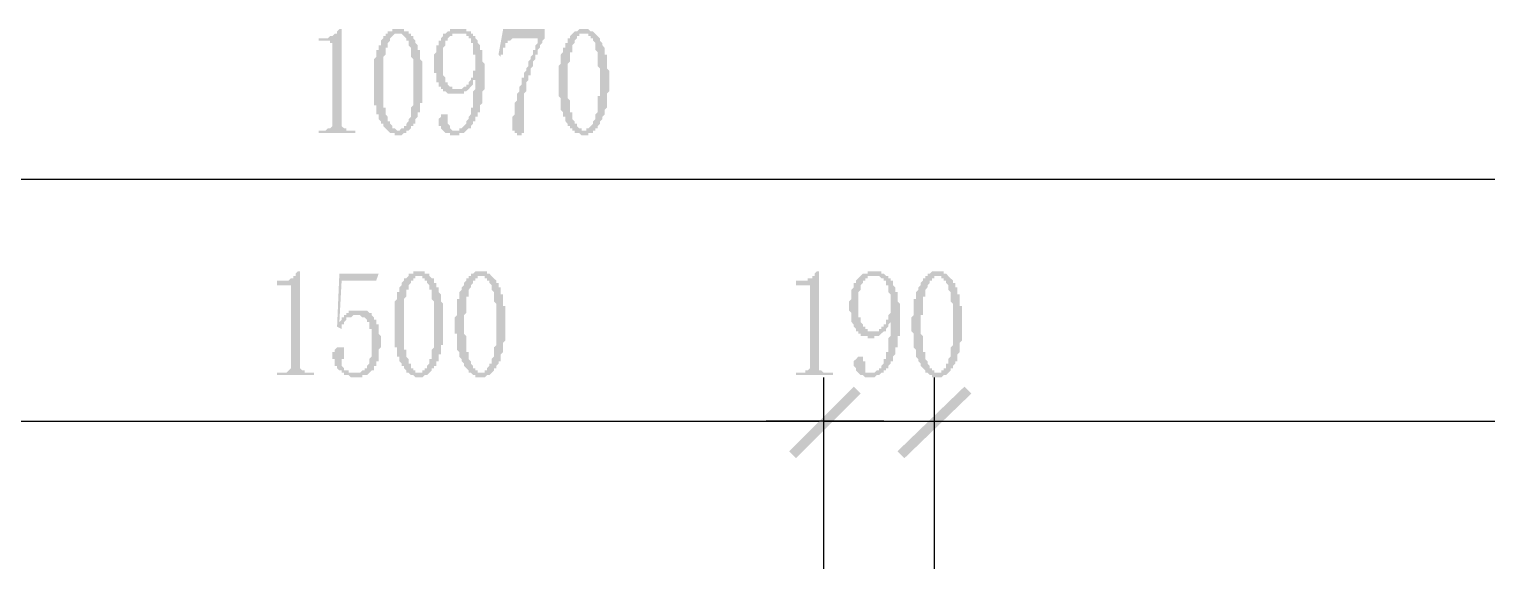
# Model space of a CAD drawing. Header units: inches. Extents: x 11 to 286, y 6 to 196.
# Drawn here: x 118.78 to 145.53, y 169.56 to 179.47 of the extents above; entities that cross this region are included whole.
import ezdxf

# ---------------------------------------------------------------- set-up
doc = ezdxf.new("R2010")
doc.units = ezdxf.units.IN
doc.header["$MEASUREMENT"] = 0
doc.layers.add('PDF_几何图形', color=7, linetype='Continuous')
doc.layers.add('PDF_实体填充', color=7, linetype='Continuous', true_color=0xffffff)

msp = doc.modelspace()

# ---------------------------------------------------------------- hatches: boundary and pattern name
at = {"layer": 'PDF_实体填充', "transparency": 33554559}
for points in [[(124.516, 179.465), (124.516, 177.814), (124.516, 177.772), (124.516, 177.729), (124.516, 177.687), (124.559, 177.645), (124.601, 177.645), (124.601, 177.602), (124.643, 177.602), (124.686, 177.602), (124.77, 177.602), (124.77, 177.56), (124.093, 177.56), (124.093, 177.602), (124.178, 177.602), (124.22, 177.602), (124.262, 177.645), (124.305, 177.645), (124.347, 177.687), (124.347, 177.729), (124.347, 177.772), (124.347, 177.814), (124.347, 179.126), (124.347, 179.169), (124.347, 179.211), (124.305, 179.211), (124.305, 179.253), (124.262, 179.253), (124.093, 179.253), (124.093, 179.296), (124.178, 179.296), (124.22, 179.296), (124.262, 179.296), (124.305, 179.338), (124.347, 179.338), (124.389, 179.38), (124.432, 179.38), (124.432, 179.423), (124.474, 179.465)], [(128.242, 179.38), (128.242, 179.338), (128.242, 179.296), (128.199, 179.253), (128.199, 179.211), (128.157, 179.169), (128.157, 179.126), (128.115, 179.084), (128.115, 179.042), (128.115, 178.999), (128.072, 178.999), (128.072, 178.957), (128.072, 178.915), (128.03, 178.872), (128.03, 178.83), (128.03, 178.788), (127.988, 178.745), (127.988, 178.703), (127.988, 178.661), (127.988, 178.618), (127.945, 178.618), (127.945, 178.576), (127.945, 178.534), (127.903, 178.491), (127.903, 178.449), (127.903, 178.407), (127.903, 178.364), (127.903, 178.322), (127.861, 178.28), (127.861, 178.237), (127.861, 178.195), (127.861, 178.153), (127.861, 178.11), (127.861, 178.068), (127.861, 178.026), (127.861, 177.983), (127.861, 177.941), (127.861, 177.899), (127.861, 177.856), (127.861, 177.814), (127.861, 177.772), (127.861, 177.729), (127.861, 177.687), (127.861, 177.645), (127.861, 177.602), (127.861, 177.56), (127.818, 177.56), (127.818, 177.518), (127.776, 177.518), (127.734, 177.518), (127.734, 177.56), (127.691, 177.56), (127.691, 177.602), (127.649, 177.602), (127.649, 177.645), (127.649, 177.687), (127.649, 177.729), (127.649, 177.772), (127.649, 177.814), (127.649, 177.856), (127.691, 177.899), (127.691, 177.941), (127.691, 177.983), (127.691, 178.026), (127.691, 178.068), (127.691, 178.11), (127.734, 178.153), (127.734, 178.195), (127.734, 178.237), (127.734, 178.28), (127.776, 178.322), (127.776, 178.364), (127.776, 178.407), (127.818, 178.449), (127.818, 178.491), (127.818, 178.534), (127.818, 178.576), (127.861, 178.576), (127.861, 178.618), (127.861, 178.661), (127.903, 178.703), (127.903, 178.745), (127.945, 178.788), (127.945, 178.83), (127.945, 178.872), (127.988, 178.915), (127.988, 178.957), (128.03, 178.999), (128.03, 179.042), (128.03, 179.084), (128.072, 179.084), (128.072, 179.126), (128.072, 179.169), (128.115, 179.211), (128.115, 179.253), (128.115, 179.296), (127.691, 179.296), (127.649, 179.296), (127.607, 179.253), (127.564, 179.253), (127.564, 179.211), (127.522, 179.211), (127.522, 179.169), (127.522, 179.126), (127.48, 179.126), (127.48, 179.084), (127.48, 179.042), (127.48, 178.999), (127.437, 178.999), (127.437, 178.957), (127.395, 178.999), (127.48, 179.465), (128.242, 179.465)], [(123.754, 175.02), (123.754, 173.327), (123.754, 173.284), (123.754, 173.242), (123.797, 173.2), (123.839, 173.2), (123.839, 173.157), (123.881, 173.157), (123.924, 173.157), (124.008, 173.157), (124.008, 173.115), (123.331, 173.115), (123.331, 173.157), (123.416, 173.157), (123.458, 173.157), (123.5, 173.157), (123.543, 173.2), (123.585, 173.242), (123.585, 173.284), (123.585, 173.327), (123.585, 174.681), (123.585, 174.724), (123.585, 174.766), (123.543, 174.766), (123.5, 174.766), (123.331, 174.766), (123.331, 174.851), (123.416, 174.851), (123.458, 174.851), (123.5, 174.851), (123.543, 174.851), (123.585, 174.893), (123.627, 174.893), (123.627, 174.935), (123.67, 174.935), (123.67, 174.978), (123.712, 175.02)], [(124.855, 174.3), (124.897, 174.3), (124.94, 174.3), (124.982, 174.3), (125.024, 174.258), (125.067, 174.258), (125.067, 174.216), (125.109, 174.173), (125.109, 174.131), (125.151, 174.131), (125.151, 174.089), (125.151, 174.046), (125.194, 174.046), (125.194, 174.004), (125.194, 173.962), (125.194, 173.919), (125.194, 173.877), (125.236, 173.835), (125.236, 173.792), (125.236, 173.75), (125.236, 173.708), (125.236, 173.665), (125.236, 173.623), (125.194, 173.581), (125.194, 173.538), (125.194, 173.496), (125.194, 173.454), (125.194, 173.411), (125.194, 173.369), (125.151, 173.369), (125.151, 173.327), (125.151, 173.284), (125.109, 173.284), (125.109, 173.242), (125.109, 173.2), (125.067, 173.2), (125.024, 173.157), (124.982, 173.115), (124.94, 173.115), (124.897, 173.115), (124.897, 173.073), (124.855, 173.073), (124.813, 173.073), (124.77, 173.073), (124.728, 173.073), (124.686, 173.073), (124.643, 173.115), (124.601, 173.115), (124.559, 173.115), (124.559, 173.157), (124.516, 173.157), (124.516, 173.2), (124.474, 173.2), (124.432, 173.242), (124.432, 173.284), (124.389, 173.284), (124.389, 173.327), (124.389, 173.369), (124.389, 173.411), (124.347, 173.411), (124.347, 173.454), (124.347, 173.496), (124.347, 173.538), (124.389, 173.538), (124.389, 173.581), (124.432, 173.623), (124.474, 173.623), (124.516, 173.623), (124.559, 173.623), (124.559, 173.581), (124.559, 173.538), (124.559, 173.496), (124.559, 173.454), (124.559, 173.411), (124.516, 173.411), (124.516, 173.369), (124.516, 173.327), (124.516, 173.284), (124.559, 173.242), (124.559, 173.2), (124.601, 173.2), (124.643, 173.2), (124.643, 173.157), (124.686, 173.157), (124.728, 173.157), (124.77, 173.157), (124.813, 173.157), (124.855, 173.157), (124.897, 173.2), (124.94, 173.2), (124.94, 173.242), (124.982, 173.242), (124.982, 173.284), (125.024, 173.327), (125.024, 173.369), (125.024, 173.411), (125.067, 173.454), (125.067, 173.496), (125.067, 173.538), (125.067, 173.581), (125.067, 173.623), (125.067, 173.665), (125.067, 173.708), (125.067, 173.75), (125.067, 173.792), (125.067, 173.835), (125.067, 173.877), (125.067, 173.919), (125.067, 173.962), (125.024, 173.962), (125.024, 174.004), (125.024, 174.046), (125.024, 174.089), (124.982, 174.089), (124.982, 174.131), (124.94, 174.173), (124.897, 174.173), (124.855, 174.216), (124.813, 174.216), (124.77, 174.216), (124.728, 174.216), (124.686, 174.173), (124.643, 174.173), (124.601, 174.173), (124.601, 174.131), (124.559, 174.089), (124.559, 174.046), (124.516, 174.046), (124.516, 174.004), (124.516, 173.962), (124.432, 174.004), (124.474, 174.978), (125.194, 174.978), (125.151, 174.851), (124.516, 174.851), (124.474, 174.089), (124.516, 174.131), (124.516, 174.173), (124.559, 174.173), (124.559, 174.216), (124.601, 174.216), (124.601, 174.258), (124.643, 174.258), (124.643, 174.3), (124.686, 174.3), (124.728, 174.3), (124.77, 174.3), (124.813, 174.3)], [(133.279, 175.02), (133.279, 173.327), (133.279, 173.284), (133.279, 173.242), (133.279, 173.2), (133.322, 173.2), (133.364, 173.157), (133.406, 173.157), (133.449, 173.157), (133.533, 173.157), (133.533, 173.115), (132.856, 173.115), (132.856, 173.157), (132.941, 173.157), (132.983, 173.157), (133.025, 173.157), (133.025, 173.2), (133.068, 173.2), (133.11, 173.242), (133.11, 173.284), (133.11, 173.327), (133.11, 174.681), (133.11, 174.724), (133.11, 174.766), (133.068, 174.766), (133.025, 174.766), (132.856, 174.766), (132.856, 174.851), (132.941, 174.851), (132.983, 174.851), (133.025, 174.851), (133.068, 174.851), (133.068, 174.893), (133.11, 174.893), (133.152, 174.893), (133.152, 174.935), (133.195, 174.935), (133.195, 174.978), (133.237, 175.02)]]:
    msp.add_hatch(color=7, dxfattribs=at).paths.add_polyline_path(points, flags=0)
h = msp.add_hatch(color=7, dxfattribs=at)
h.paths.add_polyline_path([(125.532, 179.38), (125.532, 179.38), (125.532, 179.38), (125.49, 179.38), (125.49, 179.38), (125.448, 179.338), (125.448, 179.338), (125.448, 179.338), (125.405, 179.296), (125.405, 179.296), (125.405, 179.253), (125.363, 179.211), (125.363, 179.211), (125.363, 179.169), (125.363, 179.126), (125.321, 179.126), (125.321, 179.084), (125.321, 179.084), (125.321, 179.042), (125.321, 179.042), (125.321, 178.999), (125.321, 178.999), (125.278, 178.957), (125.278, 178.915), (125.278, 178.915), (125.278, 178.872), (125.278, 178.872), (125.278, 178.83), (125.278, 178.788), (125.278, 178.788), (125.278, 178.745), (125.278, 178.703), (125.278, 178.661), (125.278, 178.661), (125.278, 178.618), (125.278, 178.576), (125.278, 178.534), (125.278, 178.534), (125.278, 178.491), (125.278, 178.449), (125.278, 178.449), (125.278, 178.407), (125.278, 178.364), (125.278, 178.322), (125.278, 178.322), (125.278, 178.28), (125.278, 178.237), (125.278, 178.195), (125.278, 178.195), (125.278, 178.153), (125.278, 178.11), (125.278, 178.11), (125.278, 178.068), (125.278, 178.026), (125.321, 178.026), (125.321, 177.983), (125.321, 177.983), (125.321, 177.941), (125.321, 177.941), (125.321, 177.899), (125.321, 177.899), (125.363, 177.856), (125.363, 177.856), (125.363, 177.814), (125.363, 177.772), (125.405, 177.772), (125.405, 177.729), (125.405, 177.729), (125.448, 177.687), (125.448, 177.687), (125.448, 177.645), (125.49, 177.645), (125.49, 177.645), (125.49, 177.645), (125.532, 177.602), (125.532, 177.602), (125.532, 177.602), (125.575, 177.602), (125.575, 177.602), (125.617, 177.645), (125.617, 177.645), (125.659, 177.645), (125.659, 177.645), (125.659, 177.687), (125.702, 177.687), (125.702, 177.729), (125.702, 177.729), (125.744, 177.772), (125.744, 177.772), (125.744, 177.814), (125.786, 177.856), (125.786, 177.856), (125.786, 177.899), (125.786, 177.899), (125.786, 177.941), (125.786, 177.941), (125.786, 177.983), (125.786, 178.026), (125.786, 178.026), (125.829, 178.068), (125.829, 178.068), (125.829, 178.11), (125.829, 178.153), (125.829, 178.153), (125.829, 178.195), (125.829, 178.237), (125.829, 178.237), (125.829, 178.28), (125.829, 178.322), (125.829, 178.364), (125.829, 178.364), (125.829, 178.407), (125.829, 178.449), (125.829, 178.491), (125.829, 178.491), (125.829, 178.534), (125.829, 178.576), (125.829, 178.618), (125.829, 178.618), (125.829, 178.661), (125.829, 178.703), (125.829, 178.745), (125.829, 178.745), (125.829, 178.788), (125.829, 178.83), (125.829, 178.83), (125.829, 178.872), (125.829, 178.915), (125.829, 178.915), (125.786, 178.957), (125.786, 178.999), (125.786, 178.999), (125.786, 179.042), (125.786, 179.042), (125.786, 179.084), (125.786, 179.084), (125.786, 179.126), (125.786, 179.126), (125.786, 179.126), (125.744, 179.169), (125.744, 179.211), (125.744, 179.253), (125.702, 179.253), (125.702, 179.296), (125.702, 179.296), (125.659, 179.338), (125.659, 179.338), (125.659, 179.338), (125.617, 179.38), (125.617, 179.38), (125.575, 179.38), (125.575, 179.38), (125.575, 179.38), (125.532, 179.38), (125.532, 179.38)], flags=0)
h.paths.add_polyline_path([(125.532, 177.518), (125.532, 177.518), (125.532, 177.518), (125.49, 177.518), (125.49, 177.56), (125.448, 177.56), (125.448, 177.56), (125.405, 177.56), (125.405, 177.56), (125.363, 177.602), (125.363, 177.602), (125.363, 177.602), (125.321, 177.645), (125.321, 177.645), (125.278, 177.687), (125.278, 177.687), (125.278, 177.729), (125.236, 177.729), (125.236, 177.772), (125.236, 177.772), (125.194, 177.814), (125.194, 177.814), (125.194, 177.856), (125.194, 177.856), (125.194, 177.899), (125.151, 177.899), (125.151, 177.941), (125.151, 177.941), (125.151, 177.983), (125.151, 177.983), (125.151, 178.026), (125.151, 178.068), (125.109, 178.068), (125.109, 178.11), (125.109, 178.153), (125.109, 178.153), (125.109, 178.195), (125.109, 178.237), (125.109, 178.237), (125.109, 178.28), (125.109, 178.322), (125.109, 178.364), (125.109, 178.364), (125.109, 178.407), (125.109, 178.449), (125.109, 178.491), (125.109, 178.491), (125.109, 178.534), (125.109, 178.576), (125.109, 178.618), (125.109, 178.618), (125.109, 178.661), (125.109, 178.703), (125.109, 178.745), (125.109, 178.745), (125.109, 178.788), (125.109, 178.83), (125.109, 178.83), (125.109, 178.872), (125.109, 178.915), (125.109, 178.915), (125.151, 178.957), (125.151, 178.957), (125.151, 178.999), (125.151, 179.042), (125.151, 179.042), (125.151, 179.084), (125.194, 179.084), (125.194, 179.126), (125.194, 179.126), (125.194, 179.169), (125.236, 179.169), (125.236, 179.211), (125.236, 179.211), (125.236, 179.253), (125.278, 179.296), (125.278, 179.296), (125.278, 179.338), (125.321, 179.338), (125.321, 179.38), (125.363, 179.38), (125.363, 179.38), (125.363, 179.423), (125.405, 179.423), (125.405, 179.423), (125.448, 179.423), (125.448, 179.465), (125.49, 179.465), (125.49, 179.465), (125.532, 179.465), (125.532, 179.465), (125.532, 179.465), (125.575, 179.465), (125.575, 179.465), (125.617, 179.465), (125.617, 179.465), (125.659, 179.465), (125.659, 179.423), (125.702, 179.423), (125.702, 179.423), (125.744, 179.423), (125.744, 179.38), (125.744, 179.38), (125.786, 179.38), (125.786, 179.338), (125.829, 179.338), (125.829, 179.296), (125.829, 179.296), (125.871, 179.253), (125.871, 179.211), (125.871, 179.211), (125.871, 179.211), (125.913, 179.169), (125.913, 179.169), (125.913, 179.126), (125.913, 179.126), (125.913, 179.084), (125.956, 179.084), (125.956, 179.042), (125.956, 178.999), (125.956, 178.999), (125.956, 178.957), (125.956, 178.957), (125.956, 178.915), (125.998, 178.872), (125.998, 178.872), (125.998, 178.83), (125.998, 178.788), (125.998, 178.788), (125.998, 178.745), (125.998, 178.703), (125.998, 178.661), (125.998, 178.661), (125.998, 178.618), (125.998, 178.576), (125.998, 178.534), (125.998, 178.491), (125.998, 178.491), (125.998, 178.449), (125.998, 178.449), (125.998, 178.407), (125.998, 178.364), (125.998, 178.322), (125.998, 178.322), (125.998, 178.28), (125.998, 178.237), (125.998, 178.195), (125.998, 178.195), (125.998, 178.153), (125.998, 178.11), (125.956, 178.11), (125.956, 178.068), (125.956, 178.068), (125.956, 178.026), (125.956, 177.983), (125.956, 177.983), (125.956, 177.941), (125.913, 177.941), (125.913, 177.899), (125.913, 177.899), (125.913, 177.856), (125.913, 177.856), (125.871, 177.814), (125.871, 177.814), (125.871, 177.814), (125.871, 177.772), (125.871, 177.729), (125.829, 177.729), (125.829, 177.687), (125.786, 177.687), (125.786, 177.645), (125.786, 177.645), (125.744, 177.602), (125.744, 177.602), (125.702, 177.602), (125.702, 177.56), (125.702, 177.56), (125.659, 177.56), (125.659, 177.56), (125.617, 177.518), (125.617, 177.518), (125.575, 177.518), (125.575, 177.518), (125.532, 177.518), (125.532, 177.518), (125.532, 177.518)], flags=0)
h = msp.add_hatch(color=7, dxfattribs=at)
h.paths.add_polyline_path([(126.379, 178.872), (126.379, 178.83), (126.379, 178.788), (126.379, 178.745), (126.379, 178.745), (126.379, 178.703), (126.379, 178.661), (126.379, 178.661), (126.379, 178.618), (126.421, 178.576), (126.421, 178.576), (126.421, 178.534), (126.421, 178.534), (126.421, 178.491), (126.464, 178.491), (126.464, 178.449), (126.464, 178.449), (126.506, 178.407), (126.506, 178.407), (126.548, 178.407), (126.548, 178.364), (126.548, 178.364), (126.591, 178.364), (126.591, 178.364), (126.633, 178.364), (126.633, 178.364), (126.675, 178.364), (126.675, 178.364), (126.718, 178.364), (126.718, 178.364), (126.718, 178.364), (126.76, 178.407), (126.76, 178.407), (126.802, 178.407), (126.802, 178.449), (126.845, 178.449), (126.845, 178.491), (126.845, 178.491), (126.887, 178.534), (126.887, 178.534), (126.887, 178.576), (126.929, 178.576), (126.929, 178.618), (126.929, 178.661), (126.929, 178.661), (126.929, 178.703), (126.972, 178.703), (126.972, 178.745), (126.972, 178.788), (126.972, 178.788), (126.972, 178.788), (126.972, 178.83), (126.972, 178.872), (126.972, 178.915), (126.972, 178.915), (126.972, 178.957), (126.972, 178.999), (126.929, 178.999), (126.929, 179.042), (126.929, 179.084), (126.929, 179.084), (126.929, 179.126), (126.929, 179.169), (126.929, 179.169), (126.929, 179.211), (126.887, 179.211), (126.887, 179.253), (126.887, 179.253), (126.887, 179.296), (126.845, 179.296), (126.845, 179.338), (126.802, 179.338), (126.802, 179.338), (126.802, 179.38), (126.76, 179.38), (126.76, 179.38), (126.718, 179.38), (126.718, 179.38), (126.675, 179.38), (126.675, 179.38), (126.633, 179.38), (126.633, 179.38), (126.591, 179.38), (126.591, 179.38), (126.548, 179.38), (126.548, 179.338), (126.506, 179.338), (126.506, 179.338), (126.464, 179.296), (126.464, 179.296), (126.464, 179.253), (126.421, 179.253), (126.421, 179.253), (126.421, 179.211), (126.421, 179.211), (126.421, 179.169), (126.421, 179.169), (126.379, 179.126), (126.379, 179.084), (126.379, 179.084), (126.379, 179.042), (126.379, 179.042), (126.379, 178.999), (126.379, 178.957), (126.379, 178.915), (126.379, 178.915), (126.379, 178.872), (126.379, 178.872), (126.379, 178.872)], flags=0)
h.paths.add_polyline_path([(126.591, 178.28), (126.591, 178.28), (126.548, 178.28), (126.548, 178.28), (126.506, 178.28), (126.506, 178.28), (126.464, 178.28), (126.464, 178.28), (126.421, 178.322), (126.421, 178.322), (126.379, 178.322), (126.379, 178.364), (126.379, 178.364), (126.337, 178.364), (126.337, 178.407), (126.337, 178.407), (126.294, 178.407), (126.294, 178.449), (126.294, 178.449), (126.294, 178.491), (126.252, 178.491), (126.252, 178.534), (126.252, 178.534), (126.252, 178.576), (126.252, 178.576), (126.252, 178.618), (126.252, 178.661), (126.21, 178.661), (126.21, 178.703), (126.21, 178.745), (126.21, 178.788), (126.21, 178.788), (126.21, 178.83), (126.21, 178.83), (126.21, 178.872), (126.21, 178.915), (126.21, 178.957), (126.21, 178.957), (126.21, 178.999), (126.252, 179.042), (126.252, 179.042), (126.252, 179.084), (126.252, 179.084), (126.252, 179.126), (126.252, 179.169), (126.294, 179.169), (126.294, 179.211), (126.294, 179.211), (126.294, 179.253), (126.337, 179.253), (126.337, 179.296), (126.337, 179.296), (126.337, 179.296), (126.379, 179.338), (126.379, 179.338), (126.379, 179.38), (126.421, 179.38), (126.421, 179.38), (126.464, 179.423), (126.464, 179.423), (126.506, 179.423), (126.506, 179.423), (126.506, 179.465), (126.548, 179.465), (126.591, 179.465), (126.591, 179.465), (126.633, 179.465), (126.633, 179.465), (126.675, 179.465), (126.675, 179.465), (126.718, 179.465), (126.718, 179.465), (126.76, 179.465), (126.76, 179.465), (126.802, 179.465), (126.802, 179.423), (126.845, 179.423), (126.845, 179.423), (126.887, 179.423), (126.887, 179.38), (126.929, 179.38), (126.929, 179.38), (126.929, 179.338), (126.972, 179.338), (126.972, 179.296), (126.972, 179.296), (127.014, 179.253), (127.014, 179.253), (127.014, 179.211), (127.014, 179.211), (127.056, 179.169), (127.056, 179.169), (127.056, 179.126), (127.056, 179.126), (127.056, 179.084), (127.099, 179.084), (127.099, 179.042), (127.099, 179.042), (127.099, 178.999), (127.099, 178.957), (127.099, 178.957), (127.099, 178.915), (127.099, 178.872), (127.099, 178.872), (127.141, 178.83), (127.141, 178.788), (127.141, 178.788), (127.141, 178.745), (127.141, 178.703), (127.141, 178.661), (127.141, 178.618), (127.141, 178.618), (127.141, 178.576), (127.141, 178.534), (127.141, 178.491), (127.141, 178.491), (127.141, 178.449), (127.141, 178.407), (127.141, 178.364), (127.141, 178.364), (127.099, 178.322), (127.099, 178.28), (127.099, 178.28), (127.099, 178.237), (127.099, 178.195), (127.099, 178.195), (127.099, 178.153), (127.099, 178.11), (127.099, 178.11), (127.056, 178.068), (127.056, 178.068), (127.056, 178.026), (127.056, 177.983), (127.056, 177.983), (127.056, 177.941), (127.014, 177.941), (127.014, 177.899), (127.014, 177.899), (127.014, 177.856), (127.014, 177.856), (126.972, 177.856), (126.972, 177.814), (126.972, 177.772), (126.929, 177.772), (126.929, 177.729), (126.929, 177.729), (126.887, 177.687), (126.887, 177.687), (126.887, 177.645), (126.845, 177.645), (126.845, 177.645), (126.802, 177.602), (126.802, 177.602), (126.802, 177.602), (126.76, 177.56), (126.76, 177.56), (126.718, 177.56), (126.718, 177.56), (126.675, 177.56), (126.675, 177.518), (126.633, 177.518), (126.633, 177.518), (126.591, 177.518), (126.591, 177.518), (126.591, 177.518), (126.548, 177.518), (126.548, 177.518), (126.506, 177.518), (126.506, 177.56), (126.464, 177.56), (126.464, 177.56), (126.421, 177.56), (126.421, 177.56), (126.379, 177.602), (126.379, 177.602), (126.379, 177.602), (126.337, 177.645), (126.337, 177.645), (126.337, 177.687), (126.294, 177.687), (126.294, 177.729), (126.294, 177.729), (126.294, 177.772), (126.294, 177.772), (126.294, 177.814), (126.294, 177.814), (126.337, 177.856), (126.337, 177.856), (126.337, 177.899), (126.337, 177.899), (126.379, 177.899), (126.379, 177.899), (126.421, 177.899), (126.421, 177.899), (126.464, 177.899), (126.464, 177.856), (126.464, 177.814), (126.464, 177.814), (126.464, 177.772), (126.464, 177.729), (126.464, 177.729), (126.506, 177.687), (126.506, 177.687), (126.506, 177.687), (126.506, 177.645), (126.506, 177.645), (126.548, 177.602), (126.548, 177.602), (126.548, 177.602), (126.591, 177.602), (126.591, 177.602), (126.633, 177.602), (126.633, 177.602), (126.633, 177.602), (126.675, 177.602), (126.675, 177.645), (126.718, 177.645), (126.718, 177.645), (126.76, 177.687), (126.76, 177.687), (126.76, 177.687), (126.802, 177.729), (126.802, 177.729), (126.802, 177.772), (126.845, 177.814), (126.845, 177.814), (126.845, 177.814), (126.845, 177.856), (126.845, 177.856), (126.887, 177.899), (126.887, 177.899), (126.887, 177.899), (126.887, 177.941), (126.887, 177.941), (126.887, 177.983), (126.887, 178.026), (126.929, 178.026), (126.929, 178.068), (126.929, 178.068), (126.929, 178.11), (126.929, 178.153), (126.929, 178.153), (126.929, 178.195), (126.929, 178.237), (126.929, 178.237), (126.929, 178.28), (126.929, 178.322), (126.972, 178.364), (126.972, 178.407), (126.972, 178.407), (126.972, 178.449), (126.972, 178.491), (126.972, 178.534), (126.972, 178.576), (126.972, 178.576), (126.972, 178.534), (126.929, 178.534), (126.929, 178.491), (126.929, 178.491), (126.929, 178.449), (126.887, 178.407), (126.887, 178.407), (126.845, 178.364), (126.845, 178.364), (126.845, 178.364), (126.802, 178.322), (126.802, 178.322), (126.76, 178.322), (126.76, 178.28), (126.718, 178.28), (126.718, 178.28), (126.675, 178.28), (126.675, 178.28), (126.633, 178.28), (126.633, 178.28), (126.591, 178.28), (126.591, 178.28), (126.591, 178.28)], flags=0)
h = msp.add_hatch(color=7, dxfattribs=at)
h.paths.add_polyline_path([(128.961, 179.38), (128.961, 179.38), (128.919, 179.38), (128.919, 179.38), (128.877, 179.38), (128.877, 179.338), (128.877, 179.338), (128.834, 179.338), (128.834, 179.296), (128.834, 179.296), (128.792, 179.253), (128.792, 179.211), (128.792, 179.211), (128.75, 179.169), (128.75, 179.126), (128.75, 179.126), (128.75, 179.084), (128.75, 179.084), (128.75, 179.042), (128.707, 179.042), (128.707, 178.999), (128.707, 178.999), (128.707, 178.957), (128.707, 178.915), (128.707, 178.915), (128.707, 178.872), (128.707, 178.872), (128.665, 178.83), (128.665, 178.788), (128.665, 178.788), (128.665, 178.745), (128.665, 178.703), (128.665, 178.661), (128.665, 178.661), (128.665, 178.618), (128.665, 178.576), (128.665, 178.534), (128.665, 178.534), (128.665, 178.491), (128.665, 178.449), (128.665, 178.449), (128.665, 178.407), (128.665, 178.364), (128.665, 178.322), (128.665, 178.322), (128.665, 178.28), (128.665, 178.237), (128.665, 178.195), (128.665, 178.195), (128.707, 178.153), (128.707, 178.11), (128.707, 178.11), (128.707, 178.068), (128.707, 178.026), (128.707, 178.026), (128.707, 177.983), (128.707, 177.983), (128.707, 177.941), (128.75, 177.941), (128.75, 177.899), (128.75, 177.899), (128.75, 177.856), (128.75, 177.856), (128.75, 177.814), (128.792, 177.772), (128.792, 177.772), (128.792, 177.729), (128.834, 177.729), (128.834, 177.687), (128.834, 177.687), (128.877, 177.645), (128.877, 177.645), (128.919, 177.645), (128.919, 177.645), (128.919, 177.602), (128.961, 177.602), (128.961, 177.602), (128.961, 177.602), (129.004, 177.602), (129.004, 177.645), (129.046, 177.645), (129.046, 177.645), (129.046, 177.645), (129.088, 177.687), (129.088, 177.687), (129.131, 177.729), (129.131, 177.729), (129.131, 177.772), (129.131, 177.772), (129.173, 177.814), (129.173, 177.856), (129.173, 177.856), (129.173, 177.899), (129.173, 177.899), (129.215, 177.941), (129.215, 177.941), (129.215, 177.983), (129.215, 178.026), (129.215, 178.026), (129.215, 178.068), (129.215, 178.068), (129.215, 178.11), (129.215, 178.153), (129.215, 178.153), (129.215, 178.195), (129.215, 178.237), (129.258, 178.237), (129.258, 178.28), (129.258, 178.322), (129.258, 178.364), (129.258, 178.364), (129.258, 178.407), (129.258, 178.449), (129.258, 178.491), (129.258, 178.491), (129.258, 178.534), (129.258, 178.576), (129.258, 178.618), (129.258, 178.618), (129.258, 178.661), (129.258, 178.703), (129.258, 178.745), (129.258, 178.745), (129.215, 178.788), (129.215, 178.83), (129.215, 178.83), (129.215, 178.872), (129.215, 178.915), (129.215, 178.915), (129.215, 178.957), (129.215, 178.999), (129.215, 178.999), (129.215, 179.042), (129.215, 179.042), (129.173, 179.084), (129.173, 179.084), (129.173, 179.126), (129.173, 179.126), (129.173, 179.126), (129.173, 179.169), (129.173, 179.211), (129.131, 179.253), (129.131, 179.253), (129.131, 179.296), (129.088, 179.296), (129.088, 179.338), (129.088, 179.338), (129.046, 179.338), (129.046, 179.38), (129.004, 179.38), (129.004, 179.38), (129.004, 179.38), (128.961, 179.38), (128.961, 179.38), (128.961, 179.38)], flags=0)
h.paths.add_polyline_path([(128.961, 177.518), (128.961, 177.518), (128.919, 177.518), (128.919, 177.518), (128.877, 177.56), (128.877, 177.56), (128.834, 177.56), (128.834, 177.56), (128.792, 177.56), (128.792, 177.602), (128.75, 177.602), (128.75, 177.602), (128.75, 177.645), (128.707, 177.645), (128.707, 177.687), (128.665, 177.687), (128.665, 177.729), (128.665, 177.729), (128.623, 177.772), (128.623, 177.772), (128.623, 177.814), (128.623, 177.814), (128.623, 177.856), (128.58, 177.856), (128.58, 177.899), (128.58, 177.899), (128.58, 177.941), (128.58, 177.941), (128.538, 177.983), (128.538, 177.983), (128.538, 178.026), (128.538, 178.068), (128.538, 178.068), (128.538, 178.11), (128.538, 178.153), (128.538, 178.153), (128.538, 178.195), (128.496, 178.237), (128.496, 178.237), (128.496, 178.28), (128.496, 178.322), (128.496, 178.364), (128.496, 178.364), (128.496, 178.407), (128.496, 178.449), (128.496, 178.491), (128.496, 178.491), (128.496, 178.534), (128.496, 178.576), (128.496, 178.618), (128.496, 178.618), (128.496, 178.661), (128.496, 178.703), (128.496, 178.745), (128.496, 178.745), (128.496, 178.788), (128.538, 178.83), (128.538, 178.83), (128.538, 178.872), (128.538, 178.915), (128.538, 178.915), (128.538, 178.957), (128.538, 178.957), (128.538, 178.999), (128.58, 179.042), (128.58, 179.042), (128.58, 179.084), (128.58, 179.084), (128.58, 179.126), (128.623, 179.126), (128.623, 179.169), (128.623, 179.169), (128.623, 179.211), (128.665, 179.211), (128.665, 179.253), (128.665, 179.296), (128.707, 179.296), (128.707, 179.338), (128.707, 179.338), (128.75, 179.38), (128.75, 179.38), (128.75, 179.38), (128.792, 179.423), (128.792, 179.423), (128.834, 179.423), (128.834, 179.423), (128.877, 179.465), (128.877, 179.465), (128.919, 179.465), (128.919, 179.465), (128.961, 179.465), (128.961, 179.465), (128.961, 179.465), (129.004, 179.465), (129.004, 179.465), (129.046, 179.465), (129.046, 179.465), (129.088, 179.423), (129.088, 179.423), (129.131, 179.423), (129.131, 179.423), (129.173, 179.38), (129.173, 179.38), (129.173, 179.38), (129.215, 179.338), (129.215, 179.338), (129.258, 179.296), (129.258, 179.296), (129.258, 179.253), (129.3, 179.211), (129.3, 179.211), (129.3, 179.211), (129.3, 179.169), (129.3, 179.169), (129.342, 179.126), (129.342, 179.126), (129.342, 179.084), (129.342, 179.084), (129.342, 179.042), (129.342, 178.999), (129.385, 178.999), (129.385, 178.957), (129.385, 178.957), (129.385, 178.915), (129.385, 178.872), (129.385, 178.872), (129.385, 178.83), (129.385, 178.788), (129.385, 178.788), (129.385, 178.745), (129.427, 178.703), (129.427, 178.661), (129.427, 178.661), (129.427, 178.618), (129.427, 178.576), (129.427, 178.534), (129.427, 178.491), (129.427, 178.491), (129.427, 178.449), (129.427, 178.449), (129.427, 178.407), (129.427, 178.364), (129.427, 178.322), (129.427, 178.322), (129.385, 178.28), (129.385, 178.237), (129.385, 178.195), (129.385, 178.195), (129.385, 178.153), (129.385, 178.11), (129.385, 178.11), (129.385, 178.068), (129.385, 178.068), (129.385, 178.026), (129.342, 177.983), (129.342, 177.983), (129.342, 177.941), (129.342, 177.941), (129.342, 177.899), (129.342, 177.899), (129.3, 177.856), (129.3, 177.856), (129.3, 177.814), (129.3, 177.814), (129.3, 177.814), (129.258, 177.772), (129.258, 177.729), (129.258, 177.729), (129.215, 177.687), (129.215, 177.687), (129.215, 177.645), (129.173, 177.645), (129.173, 177.602), (129.131, 177.602), (129.131, 177.602), (129.131, 177.56), (129.088, 177.56), (129.088, 177.56), (129.046, 177.56), (129.046, 177.518), (129.004, 177.518), (129.004, 177.518), (128.961, 177.518), (128.961, 177.518), (128.961, 177.518), (128.961, 177.518)], flags=0)
h = msp.add_hatch(color=7, dxfattribs=at)
h.paths.add_polyline_path([(125.913, 174.935), (125.913, 174.935), (125.913, 174.935), (125.871, 174.935), (125.871, 174.893), (125.829, 174.893), (125.829, 174.893), (125.829, 174.851), (125.786, 174.851), (125.786, 174.808), (125.786, 174.808), (125.744, 174.766), (125.744, 174.766), (125.744, 174.724), (125.744, 174.681), (125.702, 174.681), (125.702, 174.639), (125.702, 174.639), (125.702, 174.597), (125.702, 174.597), (125.702, 174.554), (125.702, 174.554), (125.659, 174.512), (125.659, 174.47), (125.659, 174.47), (125.659, 174.427), (125.659, 174.385), (125.659, 174.385), (125.659, 174.343), (125.659, 174.3), (125.659, 174.3), (125.659, 174.258), (125.659, 174.216), (125.659, 174.216), (125.659, 174.173), (125.659, 174.131), (125.659, 174.089), (125.659, 174.046), (125.659, 174.046), (125.659, 174.004), (125.659, 174.004), (125.659, 173.962), (125.659, 173.919), (125.659, 173.877), (125.659, 173.835), (125.659, 173.835), (125.659, 173.792), (125.659, 173.75), (125.659, 173.75), (125.659, 173.708), (125.659, 173.665), (125.659, 173.665), (125.659, 173.623), (125.659, 173.581), (125.702, 173.581), (125.702, 173.538), (125.702, 173.538), (125.702, 173.496), (125.702, 173.496), (125.702, 173.454), (125.702, 173.454), (125.744, 173.411), (125.744, 173.411), (125.744, 173.369), (125.744, 173.327), (125.786, 173.327), (125.786, 173.284), (125.786, 173.242), (125.829, 173.242), (125.829, 173.242), (125.829, 173.2), (125.871, 173.2), (125.871, 173.2), (125.871, 173.157), (125.913, 173.157), (125.913, 173.157), (125.913, 173.157), (125.956, 173.157), (125.956, 173.157), (125.998, 173.157), (125.998, 173.2), (126.04, 173.2), (126.04, 173.2), (126.04, 173.242), (126.083, 173.242), (126.083, 173.284), (126.083, 173.284), (126.125, 173.327), (126.125, 173.327), (126.125, 173.369), (126.125, 173.411), (126.167, 173.411), (126.167, 173.454), (126.167, 173.454), (126.167, 173.496), (126.167, 173.496), (126.167, 173.538), (126.167, 173.538), (126.167, 173.581), (126.21, 173.623), (126.21, 173.623), (126.21, 173.665), (126.21, 173.708), (126.21, 173.708), (126.21, 173.75), (126.21, 173.792), (126.21, 173.792), (126.21, 173.835), (126.21, 173.877), (126.21, 173.919), (126.21, 173.919), (126.21, 173.962), (126.21, 174.004), (126.21, 174.046), (126.21, 174.046), (126.21, 174.089), (126.21, 174.131), (126.21, 174.173), (126.21, 174.173), (126.21, 174.216), (126.21, 174.258), (126.21, 174.3), (126.21, 174.3), (126.21, 174.343), (126.21, 174.385), (126.21, 174.385), (126.21, 174.427), (126.21, 174.47), (126.21, 174.47), (126.167, 174.512), (126.167, 174.554), (126.167, 174.554), (126.167, 174.597), (126.167, 174.597), (126.167, 174.639), (126.167, 174.639), (126.167, 174.681), (126.125, 174.681), (126.125, 174.681), (126.125, 174.724), (126.125, 174.766), (126.125, 174.766), (126.083, 174.808), (126.083, 174.851), (126.083, 174.851), (126.04, 174.851), (126.04, 174.893), (126.04, 174.893), (125.998, 174.893), (125.998, 174.935), (125.956, 174.935), (125.956, 174.935), (125.956, 174.935), (125.913, 174.935), (125.913, 174.935)], flags=0)
h.paths.add_polyline_path([(125.913, 173.073), (125.913, 173.073), (125.871, 173.073), (125.871, 173.073), (125.871, 173.073), (125.829, 173.115), (125.829, 173.115), (125.786, 173.115), (125.786, 173.115), (125.744, 173.157), (125.744, 173.157), (125.702, 173.157), (125.702, 173.2), (125.702, 173.2), (125.659, 173.242), (125.659, 173.242), (125.659, 173.284), (125.617, 173.284), (125.617, 173.327), (125.617, 173.327), (125.575, 173.369), (125.575, 173.369), (125.575, 173.411), (125.575, 173.411), (125.575, 173.454), (125.532, 173.454), (125.532, 173.496), (125.532, 173.496), (125.532, 173.538), (125.532, 173.538), (125.532, 173.581), (125.532, 173.623), (125.49, 173.623), (125.49, 173.665), (125.49, 173.665), (125.49, 173.708), (125.49, 173.75), (125.49, 173.792), (125.49, 173.792), (125.49, 173.835), (125.49, 173.877), (125.49, 173.877), (125.49, 173.919), (125.49, 173.962), (125.49, 174.004), (125.49, 174.046), (125.49, 174.046), (125.49, 174.089), (125.49, 174.131), (125.49, 174.173), (125.49, 174.173), (125.49, 174.216), (125.49, 174.258), (125.49, 174.258), (125.49, 174.3), (125.49, 174.343), (125.49, 174.343), (125.49, 174.385), (125.49, 174.427), (125.49, 174.427), (125.49, 174.47), (125.532, 174.512), (125.532, 174.512), (125.532, 174.554), (125.532, 174.597), (125.532, 174.597), (125.532, 174.639), (125.575, 174.639), (125.575, 174.681), (125.575, 174.681), (125.575, 174.724), (125.575, 174.724), (125.617, 174.766), (125.617, 174.766), (125.617, 174.808), (125.659, 174.851), (125.659, 174.851), (125.659, 174.893), (125.702, 174.893), (125.702, 174.893), (125.744, 174.935), (125.744, 174.935), (125.744, 174.978), (125.786, 174.978), (125.786, 174.978), (125.829, 174.978), (125.829, 175.02), (125.871, 175.02), (125.871, 175.02), (125.913, 175.02), (125.913, 175.02), (125.913, 175.02), (125.956, 175.02), (125.956, 175.02), (125.998, 175.02), (125.998, 175.02), (126.04, 175.02), (126.04, 174.978), (126.083, 174.978), (126.083, 174.978), (126.125, 174.978), (126.125, 174.935), (126.125, 174.935), (126.167, 174.893), (126.167, 174.893), (126.21, 174.893), (126.21, 174.851), (126.21, 174.808), (126.252, 174.808), (126.252, 174.766), (126.252, 174.766), (126.252, 174.724), (126.294, 174.724), (126.294, 174.724), (126.294, 174.681), (126.294, 174.639), (126.294, 174.639), (126.337, 174.597), (126.337, 174.597), (126.337, 174.554), (126.337, 174.554), (126.337, 174.512), (126.337, 174.47), (126.337, 174.47), (126.379, 174.427), (126.379, 174.385), (126.379, 174.385), (126.379, 174.343), (126.379, 174.3), (126.379, 174.3), (126.379, 174.258), (126.379, 174.216), (126.379, 174.173), (126.379, 174.173), (126.379, 174.131), (126.379, 174.089), (126.379, 174.046), (126.379, 174.046), (126.379, 174.004), (126.379, 174.004), (126.379, 173.962), (126.379, 173.919), (126.379, 173.877), (126.379, 173.877), (126.379, 173.835), (126.379, 173.792), (126.379, 173.75), (126.379, 173.75), (126.379, 173.708), (126.379, 173.665), (126.337, 173.665), (126.337, 173.623), (126.337, 173.581), (126.337, 173.581), (126.337, 173.538), (126.337, 173.538), (126.337, 173.496), (126.294, 173.496), (126.294, 173.454), (126.294, 173.411), (126.294, 173.411), (126.294, 173.369), (126.252, 173.369), (126.252, 173.327), (126.252, 173.327), (126.252, 173.327), (126.252, 173.284), (126.21, 173.284), (126.21, 173.242), (126.167, 173.242), (126.167, 173.2), (126.167, 173.2), (126.125, 173.157), (126.125, 173.157), (126.083, 173.115), (126.083, 173.115), (126.083, 173.115), (126.04, 173.115), (126.04, 173.115), (125.998, 173.073), (125.998, 173.073), (125.956, 173.073), (125.956, 173.073), (125.913, 173.073), (125.913, 173.073), (125.913, 173.073)], flags=0)
h = msp.add_hatch(color=7, dxfattribs=at)
h.paths.add_polyline_path([(127.056, 174.935), (127.056, 174.935), (127.014, 174.935), (127.014, 174.935), (127.014, 174.893), (126.972, 174.893), (126.972, 174.893), (126.972, 174.851), (126.929, 174.851), (126.929, 174.808), (126.929, 174.808), (126.887, 174.766), (126.887, 174.766), (126.887, 174.724), (126.845, 174.681), (126.845, 174.681), (126.845, 174.639), (126.845, 174.639), (126.845, 174.597), (126.845, 174.597), (126.845, 174.554), (126.802, 174.554), (126.802, 174.512), (126.802, 174.47), (126.802, 174.47), (126.802, 174.427), (126.802, 174.385), (126.802, 174.385), (126.802, 174.343), (126.802, 174.3), (126.802, 174.3), (126.802, 174.258), (126.76, 174.216), (126.76, 174.216), (126.76, 174.173), (126.76, 174.131), (126.76, 174.089), (126.76, 174.046), (126.76, 174.046), (126.76, 174.004), (126.76, 174.004), (126.76, 173.962), (126.76, 173.919), (126.76, 173.877), (126.802, 173.835), (126.802, 173.835), (126.802, 173.792), (126.802, 173.75), (126.802, 173.75), (126.802, 173.708), (126.802, 173.665), (126.802, 173.665), (126.802, 173.623), (126.802, 173.581), (126.802, 173.581), (126.802, 173.538), (126.845, 173.538), (126.845, 173.496), (126.845, 173.496), (126.845, 173.454), (126.845, 173.454), (126.845, 173.411), (126.845, 173.411), (126.887, 173.369), (126.887, 173.327), (126.887, 173.327), (126.929, 173.284), (126.929, 173.242), (126.929, 173.242), (126.972, 173.242), (126.972, 173.2), (126.972, 173.2), (127.014, 173.2), (127.014, 173.157), (127.056, 173.157), (127.056, 173.157), (127.056, 173.157), (127.099, 173.157), (127.099, 173.157), (127.141, 173.157), (127.141, 173.2), (127.141, 173.2), (127.183, 173.2), (127.183, 173.242), (127.183, 173.242), (127.226, 173.284), (127.226, 173.284), (127.226, 173.327), (127.268, 173.327), (127.268, 173.369), (127.268, 173.411), (127.268, 173.411), (127.31, 173.454), (127.31, 173.454), (127.31, 173.496), (127.31, 173.496), (127.31, 173.538), (127.31, 173.538), (127.31, 173.581), (127.31, 173.623), (127.31, 173.623), (127.353, 173.665), (127.353, 173.708), (127.353, 173.708), (127.353, 173.75), (127.353, 173.792), (127.353, 173.792), (127.353, 173.835), (127.353, 173.877), (127.353, 173.919), (127.353, 173.919), (127.353, 173.962), (127.353, 174.004), (127.353, 174.046), (127.353, 174.046), (127.353, 174.089), (127.353, 174.131), (127.353, 174.173), (127.353, 174.173), (127.353, 174.216), (127.353, 174.258), (127.353, 174.3), (127.353, 174.3), (127.353, 174.343), (127.353, 174.385), (127.353, 174.385), (127.353, 174.427), (127.31, 174.47), (127.31, 174.47), (127.31, 174.512), (127.31, 174.554), (127.31, 174.554), (127.31, 174.597), (127.31, 174.597), (127.31, 174.639), (127.31, 174.639), (127.268, 174.681), (127.268, 174.681), (127.268, 174.681), (127.268, 174.724), (127.268, 174.766), (127.268, 174.766), (127.226, 174.808), (127.226, 174.851), (127.226, 174.851), (127.183, 174.851), (127.183, 174.893), (127.183, 174.893), (127.141, 174.893), (127.141, 174.935), (127.099, 174.935), (127.099, 174.935), (127.056, 174.935), (127.056, 174.935), (127.056, 174.935)], flags=0)
h.paths.add_polyline_path([(127.056, 173.073), (127.056, 173.073), (127.014, 173.073), (127.014, 173.073), (126.972, 173.073), (126.972, 173.115), (126.929, 173.115), (126.929, 173.115), (126.929, 173.115), (126.887, 173.157), (126.887, 173.157), (126.845, 173.157), (126.845, 173.2), (126.845, 173.2), (126.802, 173.242), (126.802, 173.242), (126.76, 173.284), (126.76, 173.284), (126.76, 173.327), (126.76, 173.327), (126.718, 173.369), (126.718, 173.369), (126.718, 173.411), (126.718, 173.411), (126.675, 173.454), (126.675, 173.454), (126.675, 173.496), (126.675, 173.496), (126.675, 173.538), (126.675, 173.538), (126.633, 173.581), (126.633, 173.623), (126.633, 173.623), (126.633, 173.665), (126.633, 173.665), (126.633, 173.708), (126.633, 173.75), (126.633, 173.792), (126.633, 173.792), (126.633, 173.835), (126.633, 173.877), (126.591, 173.877), (126.591, 173.919), (126.591, 173.962), (126.591, 174.004), (126.591, 174.046), (126.591, 174.046), (126.591, 174.089), (126.591, 174.131), (126.591, 174.173), (126.591, 174.173), (126.633, 174.216), (126.633, 174.258), (126.633, 174.258), (126.633, 174.3), (126.633, 174.343), (126.633, 174.343), (126.633, 174.385), (126.633, 174.427), (126.633, 174.427), (126.633, 174.47), (126.633, 174.512), (126.675, 174.512), (126.675, 174.554), (126.675, 174.597), (126.675, 174.597), (126.675, 174.639), (126.675, 174.639), (126.718, 174.681), (126.718, 174.681), (126.718, 174.724), (126.718, 174.724), (126.76, 174.766), (126.76, 174.766), (126.76, 174.808), (126.802, 174.851), (126.802, 174.851), (126.802, 174.893), (126.845, 174.893), (126.845, 174.893), (126.845, 174.935), (126.887, 174.935), (126.887, 174.978), (126.929, 174.978), (126.929, 174.978), (126.929, 174.978), (126.972, 175.02), (126.972, 175.02), (127.014, 175.02), (127.014, 175.02), (127.056, 175.02), (127.056, 175.02), (127.099, 175.02), (127.099, 175.02), (127.141, 175.02), (127.141, 175.02), (127.183, 175.02), (127.183, 174.978), (127.226, 174.978), (127.226, 174.978), (127.226, 174.978), (127.268, 174.935), (127.268, 174.935), (127.31, 174.893), (127.31, 174.893), (127.31, 174.893), (127.353, 174.851), (127.353, 174.808), (127.395, 174.808), (127.395, 174.766), (127.395, 174.766), (127.395, 174.724), (127.395, 174.724), (127.437, 174.724), (127.437, 174.681), (127.437, 174.639), (127.437, 174.639), (127.437, 174.597), (127.48, 174.597), (127.48, 174.554), (127.48, 174.554), (127.48, 174.512), (127.48, 174.47), (127.48, 174.47), (127.48, 174.427), (127.48, 174.385), (127.522, 174.385), (127.522, 174.343), (127.522, 174.3), (127.522, 174.3), (127.522, 174.258), (127.522, 174.216), (127.522, 174.173), (127.522, 174.173), (127.522, 174.131), (127.522, 174.089), (127.522, 174.046), (127.522, 174.046), (127.522, 174.004), (127.522, 174.004), (127.522, 173.962), (127.522, 173.919), (127.522, 173.877), (127.522, 173.877), (127.522, 173.835), (127.522, 173.792), (127.522, 173.75), (127.522, 173.75), (127.48, 173.708), (127.48, 173.665), (127.48, 173.665), (127.48, 173.623), (127.48, 173.581), (127.48, 173.581), (127.48, 173.538), (127.48, 173.538), (127.437, 173.496), (127.437, 173.496), (127.437, 173.454), (127.437, 173.411), (127.437, 173.411), (127.437, 173.369), (127.395, 173.369), (127.395, 173.327), (127.395, 173.327), (127.395, 173.327), (127.353, 173.284), (127.353, 173.284), (127.353, 173.242), (127.31, 173.242), (127.31, 173.2), (127.31, 173.2), (127.268, 173.157), (127.268, 173.157), (127.226, 173.115), (127.226, 173.115), (127.183, 173.115), (127.183, 173.115), (127.183, 173.115), (127.141, 173.073), (127.141, 173.073), (127.099, 173.073), (127.099, 173.073), (127.056, 173.073), (127.056, 173.073), (127.056, 173.073)], flags=0)
h = msp.add_hatch(color=7, dxfattribs=at)
h.paths.add_polyline_path([(133.999, 174.427), (133.999, 174.385), (133.999, 174.343), (133.999, 174.3), (133.999, 174.258), (133.999, 174.258), (133.999, 174.216), (133.999, 174.173), (134.041, 174.173), (134.041, 174.131), (134.041, 174.131), (134.041, 174.089), (134.041, 174.089), (134.084, 174.046), (134.084, 174.046), (134.084, 174.004), (134.126, 174.004), (134.126, 173.962), (134.126, 173.962), (134.168, 173.962), (134.168, 173.919), (134.211, 173.919), (134.211, 173.919), (134.253, 173.919), (134.253, 173.919), (134.253, 173.919), (134.295, 173.919), (134.295, 173.919), (134.338, 173.919), (134.338, 173.919), (134.38, 173.919), (134.38, 173.962), (134.422, 173.962), (134.422, 173.962), (134.422, 174.004), (134.465, 174.004), (134.465, 174.046), (134.507, 174.046), (134.507, 174.046), (134.507, 174.089), (134.507, 174.131), (134.549, 174.131), (134.549, 174.173), (134.549, 174.216), (134.549, 174.216), (134.592, 174.258), (134.592, 174.258), (134.592, 174.3), (134.592, 174.3), (134.592, 174.343), (134.592, 174.343), (134.592, 174.385), (134.592, 174.427), (134.592, 174.47), (134.592, 174.47), (134.592, 174.512), (134.592, 174.554), (134.592, 174.554), (134.592, 174.597), (134.549, 174.639), (134.549, 174.639), (134.549, 174.681), (134.549, 174.681), (134.549, 174.724), (134.549, 174.766), (134.507, 174.766), (134.507, 174.766), (134.507, 174.808), (134.507, 174.851), (134.465, 174.851), (134.465, 174.851), (134.465, 174.893), (134.422, 174.893), (134.422, 174.893), (134.38, 174.935), (134.38, 174.935), (134.338, 174.935), (134.338, 174.935), (134.295, 174.935), (134.295, 174.935), (134.253, 174.935), (134.253, 174.935), (134.211, 174.935), (134.211, 174.935), (134.168, 174.935), (134.168, 174.893), (134.126, 174.893), (134.126, 174.893), (134.126, 174.851), (134.084, 174.851), (134.084, 174.808), (134.084, 174.808), (134.084, 174.808), (134.041, 174.766), (134.041, 174.766), (134.041, 174.724), (134.041, 174.724), (134.041, 174.681), (133.999, 174.639), (133.999, 174.639), (133.999, 174.597), (133.999, 174.554), (133.999, 174.554), (133.999, 174.512), (133.999, 174.47), (133.999, 174.47), (133.999, 174.427), (133.999, 174.427), (133.999, 174.427)], flags=0)
h.paths.add_polyline_path([(134.253, 173.792), (134.211, 173.792), (134.168, 173.792), (134.168, 173.835), (134.126, 173.835), (134.126, 173.835), (134.084, 173.835), (134.084, 173.835), (134.041, 173.835), (134.041, 173.877), (134.041, 173.877), (133.999, 173.877), (133.999, 173.919), (133.957, 173.919), (133.957, 173.962), (133.957, 173.962), (133.957, 173.962), (133.914, 174.004), (133.914, 174.004), (133.914, 174.046), (133.914, 174.046), (133.872, 174.089), (133.872, 174.089), (133.872, 174.131), (133.872, 174.131), (133.872, 174.173), (133.872, 174.216), (133.872, 174.216), (133.872, 174.258), (133.83, 174.3), (133.83, 174.343), (133.83, 174.343), (133.83, 174.385), (133.83, 174.385), (133.83, 174.427), (133.83, 174.47), (133.83, 174.47), (133.872, 174.512), (133.872, 174.554), (133.872, 174.554), (133.872, 174.597), (133.872, 174.639), (133.872, 174.639), (133.872, 174.681), (133.914, 174.724), (133.914, 174.724), (133.914, 174.766), (133.914, 174.766), (133.914, 174.808), (133.957, 174.808), (133.957, 174.851), (133.957, 174.851), (133.957, 174.851), (133.999, 174.893), (133.999, 174.893), (134.041, 174.935), (134.041, 174.935), (134.041, 174.935), (134.084, 174.978), (134.084, 174.978), (134.126, 174.978), (134.126, 174.978), (134.168, 174.978), (134.168, 175.02), (134.211, 175.02), (134.211, 175.02), (134.253, 175.02), (134.253, 175.02), (134.295, 175.02), (134.295, 175.02), (134.338, 175.02), (134.338, 175.02), (134.38, 175.02), (134.422, 175.02), (134.422, 174.978), (134.422, 174.978), (134.465, 174.978), (134.465, 174.978), (134.507, 174.935), (134.507, 174.935), (134.549, 174.935), (134.549, 174.893), (134.549, 174.893), (134.592, 174.893), (134.592, 174.851), (134.634, 174.851), (134.634, 174.808), (134.634, 174.808), (134.634, 174.766), (134.634, 174.766), (134.676, 174.724), (134.676, 174.724), (134.676, 174.681), (134.676, 174.681), (134.676, 174.639), (134.719, 174.639), (134.719, 174.597), (134.719, 174.597), (134.719, 174.554), (134.719, 174.512), (134.719, 174.512), (134.719, 174.47), (134.761, 174.427), (134.761, 174.427), (134.761, 174.385), (134.761, 174.343), (134.761, 174.3), (134.761, 174.3), (134.761, 174.258), (134.761, 174.216), (134.761, 174.173), (134.761, 174.173), (134.761, 174.131), (134.761, 174.089), (134.761, 174.046), (134.761, 174.046), (134.761, 174.004), (134.761, 173.962), (134.761, 173.919), (134.761, 173.919), (134.761, 173.877), (134.761, 173.835), (134.719, 173.835), (134.719, 173.792), (134.719, 173.75), (134.719, 173.75), (134.719, 173.708), (134.719, 173.665), (134.719, 173.665), (134.719, 173.623), (134.676, 173.623), (134.676, 173.581), (134.676, 173.538), (134.676, 173.538), (134.676, 173.496), (134.676, 173.496), (134.634, 173.454), (134.634, 173.454), (134.634, 173.411), (134.634, 173.411), (134.634, 173.369), (134.592, 173.369), (134.592, 173.327), (134.592, 173.327), (134.549, 173.284), (134.549, 173.284), (134.549, 173.242), (134.507, 173.242), (134.507, 173.2), (134.465, 173.2), (134.465, 173.157), (134.465, 173.157), (134.422, 173.157), (134.422, 173.157), (134.38, 173.115), (134.38, 173.115), (134.338, 173.115), (134.338, 173.115), (134.295, 173.073), (134.295, 173.073), (134.295, 173.073), (134.253, 173.073), (134.253, 173.073), (134.211, 173.073), (134.211, 173.073), (134.168, 173.073), (134.168, 173.073), (134.126, 173.073), (134.126, 173.073), (134.084, 173.115), (134.084, 173.115), (134.041, 173.115), (134.041, 173.115), (133.999, 173.157), (133.999, 173.157), (133.999, 173.157), (133.957, 173.2), (133.957, 173.2), (133.957, 173.242), (133.957, 173.242), (133.914, 173.284), (133.914, 173.284), (133.914, 173.327), (133.914, 173.327), (133.914, 173.327), (133.914, 173.369), (133.957, 173.411), (133.957, 173.411), (133.957, 173.411), (133.999, 173.454), (133.999, 173.454), (134.041, 173.454), (134.041, 173.454), (134.084, 173.454), (134.084, 173.411), (134.084, 173.411), (134.084, 173.369), (134.126, 173.369), (134.126, 173.327), (134.126, 173.284), (134.126, 173.284), (134.126, 173.242), (134.126, 173.242), (134.126, 173.242), (134.126, 173.2), (134.126, 173.157), (134.168, 173.157), (134.168, 173.157), (134.211, 173.157), (134.211, 173.157), (134.211, 173.157), (134.253, 173.157), (134.253, 173.157), (134.295, 173.157), (134.295, 173.157), (134.338, 173.2), (134.338, 173.2), (134.338, 173.2), (134.38, 173.2), (134.38, 173.242), (134.422, 173.242), (134.422, 173.284), (134.422, 173.284), (134.465, 173.327), (134.465, 173.327), (134.465, 173.369), (134.465, 173.369), (134.465, 173.411), (134.507, 173.411), (134.507, 173.411), (134.507, 173.454), (134.507, 173.454), (134.507, 173.496), (134.507, 173.496), (134.507, 173.538), (134.549, 173.538), (134.549, 173.581), (134.549, 173.623), (134.549, 173.623), (134.549, 173.665), (134.549, 173.708), (134.549, 173.708), (134.549, 173.75), (134.549, 173.792), (134.549, 173.792), (134.592, 173.835), (134.592, 173.877), (134.592, 173.919), (134.592, 173.919), (134.592, 173.962), (134.592, 174.004), (134.592, 174.046), (134.592, 174.089), (134.592, 174.131), (134.592, 174.131), (134.592, 174.089), (134.592, 174.089), (134.549, 174.046), (134.549, 174.004), (134.549, 174.004), (134.507, 173.962), (134.507, 173.962), (134.507, 173.919), (134.465, 173.919), (134.465, 173.919), (134.422, 173.877), (134.422, 173.877), (134.422, 173.877), (134.38, 173.835), (134.38, 173.835), (134.338, 173.835), (134.338, 173.835), (134.295, 173.835), (134.295, 173.792), (134.253, 173.792), (134.253, 173.792), (134.253, 173.792), (134.253, 173.792)], flags=0)
h = msp.add_hatch(color=7, dxfattribs=at)
h.paths.add_polyline_path([(135.438, 174.935), (135.438, 174.935), (135.396, 174.935), (135.396, 174.935), (135.396, 174.893), (135.354, 174.893), (135.354, 174.893), (135.354, 174.851), (135.311, 174.851), (135.311, 174.808), (135.311, 174.808), (135.269, 174.766), (135.269, 174.766), (135.269, 174.724), (135.227, 174.681), (135.227, 174.681), (135.227, 174.639), (135.227, 174.639), (135.227, 174.597), (135.227, 174.597), (135.227, 174.554), (135.184, 174.554), (135.184, 174.512), (135.184, 174.47), (135.184, 174.47), (135.184, 174.427), (135.184, 174.385), (135.184, 174.385), (135.184, 174.343), (135.184, 174.3), (135.184, 174.3), (135.184, 174.258), (135.184, 174.216), (135.142, 174.216), (135.142, 174.173), (135.142, 174.131), (135.142, 174.089), (135.142, 174.046), (135.142, 174.046), (135.142, 174.004), (135.142, 174.004), (135.142, 173.962), (135.142, 173.919), (135.142, 173.877), (135.184, 173.835), (135.184, 173.835), (135.184, 173.792), (135.184, 173.75), (135.184, 173.75), (135.184, 173.708), (135.184, 173.665), (135.184, 173.665), (135.184, 173.623), (135.184, 173.581), (135.184, 173.581), (135.184, 173.538), (135.227, 173.538), (135.227, 173.496), (135.227, 173.496), (135.227, 173.454), (135.227, 173.454), (135.227, 173.411), (135.227, 173.411), (135.269, 173.369), (135.269, 173.327), (135.269, 173.327), (135.311, 173.284), (135.311, 173.242), (135.311, 173.242), (135.354, 173.242), (135.354, 173.2), (135.354, 173.2), (135.396, 173.2), (135.396, 173.157), (135.438, 173.157), (135.438, 173.157), (135.438, 173.157), (135.481, 173.157), (135.481, 173.157), (135.523, 173.157), (135.523, 173.2), (135.523, 173.2), (135.565, 173.2), (135.565, 173.242), (135.608, 173.242), (135.608, 173.284), (135.608, 173.284), (135.608, 173.327), (135.65, 173.327), (135.65, 173.369), (135.65, 173.411), (135.65, 173.411), (135.692, 173.454), (135.692, 173.454), (135.692, 173.496), (135.692, 173.496), (135.692, 173.538), (135.692, 173.538), (135.692, 173.581), (135.692, 173.623), (135.692, 173.623), (135.735, 173.665), (135.735, 173.708), (135.735, 173.708), (135.735, 173.75), (135.735, 173.792), (135.735, 173.792), (135.735, 173.835), (135.735, 173.877), (135.735, 173.919), (135.735, 173.919), (135.735, 173.962), (135.735, 174.004), (135.735, 174.046), (135.735, 174.046), (135.735, 174.089), (135.735, 174.131), (135.735, 174.173), (135.735, 174.173), (135.735, 174.216), (135.735, 174.258), (135.735, 174.3), (135.735, 174.3), (135.735, 174.343), (135.735, 174.385), (135.735, 174.385), (135.735, 174.427), (135.692, 174.47), (135.692, 174.47), (135.692, 174.512), (135.692, 174.554), (135.692, 174.554), (135.692, 174.597), (135.692, 174.597), (135.692, 174.639), (135.692, 174.639), (135.65, 174.681), (135.65, 174.681), (135.65, 174.681), (135.65, 174.724), (135.65, 174.766), (135.65, 174.766), (135.608, 174.808), (135.608, 174.851), (135.608, 174.851), (135.565, 174.851), (135.565, 174.893), (135.565, 174.893), (135.523, 174.893), (135.523, 174.935), (135.481, 174.935), (135.481, 174.935), (135.438, 174.935), (135.438, 174.935), (135.438, 174.935)], flags=0)
h.paths.add_polyline_path([(135.438, 173.073), (135.438, 173.073), (135.396, 173.073), (135.396, 173.073), (135.354, 173.073), (135.354, 173.115), (135.311, 173.115), (135.311, 173.115), (135.311, 173.115), (135.269, 173.157), (135.269, 173.157), (135.227, 173.157), (135.227, 173.2), (135.227, 173.2), (135.184, 173.242), (135.184, 173.242), (135.142, 173.284), (135.142, 173.284), (135.142, 173.327), (135.142, 173.327), (135.1, 173.369), (135.1, 173.369), (135.1, 173.411), (135.1, 173.411), (135.057, 173.454), (135.057, 173.454), (135.057, 173.496), (135.057, 173.496), (135.057, 173.538), (135.057, 173.538), (135.057, 173.581), (135.015, 173.623), (135.015, 173.623), (135.015, 173.665), (135.015, 173.665), (135.015, 173.708), (135.015, 173.75), (135.015, 173.792), (135.015, 173.792), (135.015, 173.835), (135.015, 173.877), (135.015, 173.877), (134.973, 173.919), (134.973, 173.962), (134.973, 174.004), (134.973, 174.046), (134.973, 174.046), (134.973, 174.089), (134.973, 174.131), (134.973, 174.173), (134.973, 174.173), (135.015, 174.216), (135.015, 174.258), (135.015, 174.258), (135.015, 174.3), (135.015, 174.343), (135.015, 174.343), (135.015, 174.385), (135.015, 174.427), (135.015, 174.427), (135.015, 174.47), (135.015, 174.512), (135.057, 174.512), (135.057, 174.554), (135.057, 174.597), (135.057, 174.597), (135.057, 174.639), (135.057, 174.639), (135.1, 174.681), (135.1, 174.681), (135.1, 174.724), (135.1, 174.724), (135.142, 174.766), (135.142, 174.766), (135.142, 174.808), (135.184, 174.851), (135.184, 174.851), (135.184, 174.893), (135.227, 174.893), (135.227, 174.893), (135.227, 174.935), (135.269, 174.935), (135.269, 174.978), (135.311, 174.978), (135.311, 174.978), (135.311, 174.978), (135.354, 175.02), (135.354, 175.02), (135.396, 175.02), (135.396, 175.02), (135.438, 175.02), (135.438, 175.02), (135.481, 175.02), (135.481, 175.02), (135.523, 175.02), (135.523, 175.02), (135.565, 175.02), (135.565, 174.978), (135.608, 174.978), (135.608, 174.978), (135.608, 174.978), (135.65, 174.935), (135.65, 174.935), (135.692, 174.893), (135.692, 174.893), (135.692, 174.893), (135.735, 174.851), (135.735, 174.808), (135.777, 174.808), (135.777, 174.766), (135.777, 174.766), (135.777, 174.724), (135.819, 174.724), (135.819, 174.724), (135.819, 174.681), (135.819, 174.639), (135.819, 174.639), (135.819, 174.597), (135.862, 174.597), (135.862, 174.554), (135.862, 174.554), (135.862, 174.512), (135.862, 174.47), (135.862, 174.47), (135.862, 174.427), (135.862, 174.385), (135.904, 174.385), (135.904, 174.343), (135.904, 174.3), (135.904, 174.3), (135.904, 174.258), (135.904, 174.216), (135.904, 174.173), (135.904, 174.173), (135.904, 174.131), (135.904, 174.089), (135.904, 174.046), (135.904, 174.046), (135.904, 174.004), (135.904, 174.004), (135.904, 173.962), (135.904, 173.919), (135.904, 173.877), (135.904, 173.877), (135.904, 173.835), (135.904, 173.792), (135.904, 173.75), (135.904, 173.75), (135.862, 173.708), (135.862, 173.665), (135.862, 173.665), (135.862, 173.623), (135.862, 173.581), (135.862, 173.581), (135.862, 173.538), (135.862, 173.538), (135.819, 173.496), (135.819, 173.496), (135.819, 173.454), (135.819, 173.411), (135.819, 173.411), (135.819, 173.369), (135.777, 173.369), (135.777, 173.327), (135.777, 173.327), (135.777, 173.327), (135.735, 173.284), (135.735, 173.284), (135.735, 173.242), (135.692, 173.242), (135.692, 173.2), (135.692, 173.2), (135.65, 173.157), (135.65, 173.157), (135.608, 173.115), (135.608, 173.115), (135.565, 173.115), (135.565, 173.115), (135.565, 173.115), (135.523, 173.073), (135.523, 173.073), (135.481, 173.073), (135.481, 173.073), (135.438, 173.073), (135.438, 173.073), (135.438, 173.073)], flags=0)
h = msp.add_hatch(color=7, dxfattribs=at)
h.paths.add_polyline_path([(134.041, 172.776), (133.914, 172.903), (132.856, 171.591)], flags=0)
h.paths.add_polyline_path([(133.914, 172.903), (132.856, 171.591), (132.729, 171.718), (133.914, 172.903)], flags=0)
h = msp.add_hatch(color=7, dxfattribs=at)
h.paths.add_polyline_path([(134.041, 172.776), (133.914, 172.903), (132.856, 171.591)], flags=0)
h.paths.add_polyline_path([(133.914, 172.903), (132.856, 171.591), (132.729, 171.718), (133.914, 172.903)], flags=0)
h = msp.add_hatch(color=7, dxfattribs=at)
h.paths.add_polyline_path([(134.719, 171.718), (134.846, 171.591), (135.946, 172.903)], flags=0)
h.paths.add_polyline_path([(134.846, 171.591), (135.946, 172.903), (136.073, 172.776), (134.846, 171.591)], flags=0)
h = msp.add_hatch(color=7, dxfattribs=at)
h.paths.add_polyline_path([(134.719, 171.718), (134.846, 171.591), (135.946, 172.903)], flags=0)
h.paths.add_polyline_path([(134.846, 171.591), (135.946, 172.903), (136.073, 172.776), (134.846, 171.591)], flags=0)

# ---------------------------------------------------------------- linework, layer by layer
at = {"layer": 'PDF_几何图形'}
for p, q in [((68.763, 176.713), (184.757, 176.713)), ((133.364, 169.559), (133.364, 173.073)), ((133.364, 169.559), (133.364, 173.073)), ((135.396, 169.559), (135.396, 173.073)), ((135.396, 169.559), (135.396, 173.073)), ((117.616, 172.268), (133.279, 172.268)), ((134.465, 172.268), (132.306, 172.268)), ((134.465, 172.268), (132.306, 172.268)), ((133.279, 172.268), (133.152, 172.268)), ((133.364, 172.268), (135.396, 172.268)), ((134.338, 172.268), (136.454, 172.268)), ((134.338, 172.268), (136.454, 172.268)), ((135.523, 172.268), (135.65, 172.268)), ((135.523, 172.268), (161.643, 172.268))]:
    msp.add_line(p, q, dxfattribs=at)

doc.saveas('drawing.dxf')
